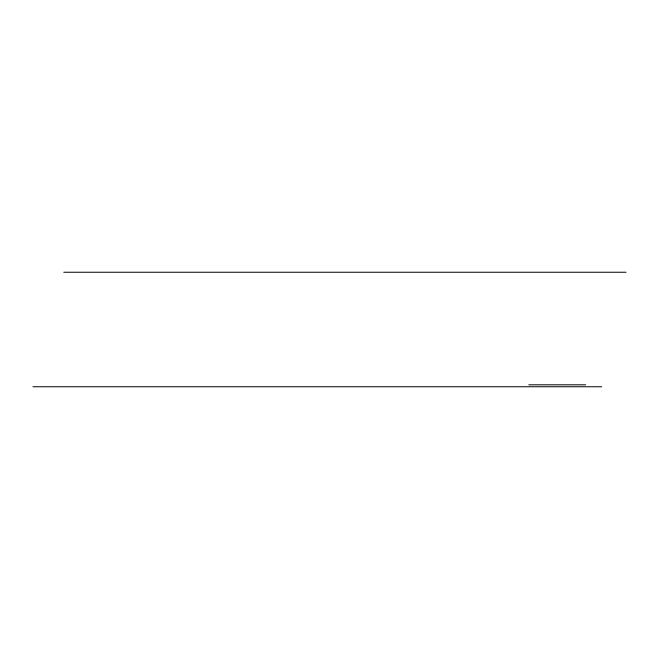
<?xml version="1.0" encoding="UTF-8"?>
<svg xmlns="http://www.w3.org/2000/svg" width="659" height="659" viewBox="0 0 659 659"><rect width="100%" height="100%" fill="white"/><g stroke="black" fill="none" stroke-linecap="round" stroke-linejoin="round"><path stroke-width="0.99" d="M63.775 272.249L626.05 272.249M528.79 384.815L585.711 384.815M32.95 386.751L601.708 386.751"/></g></svg>
